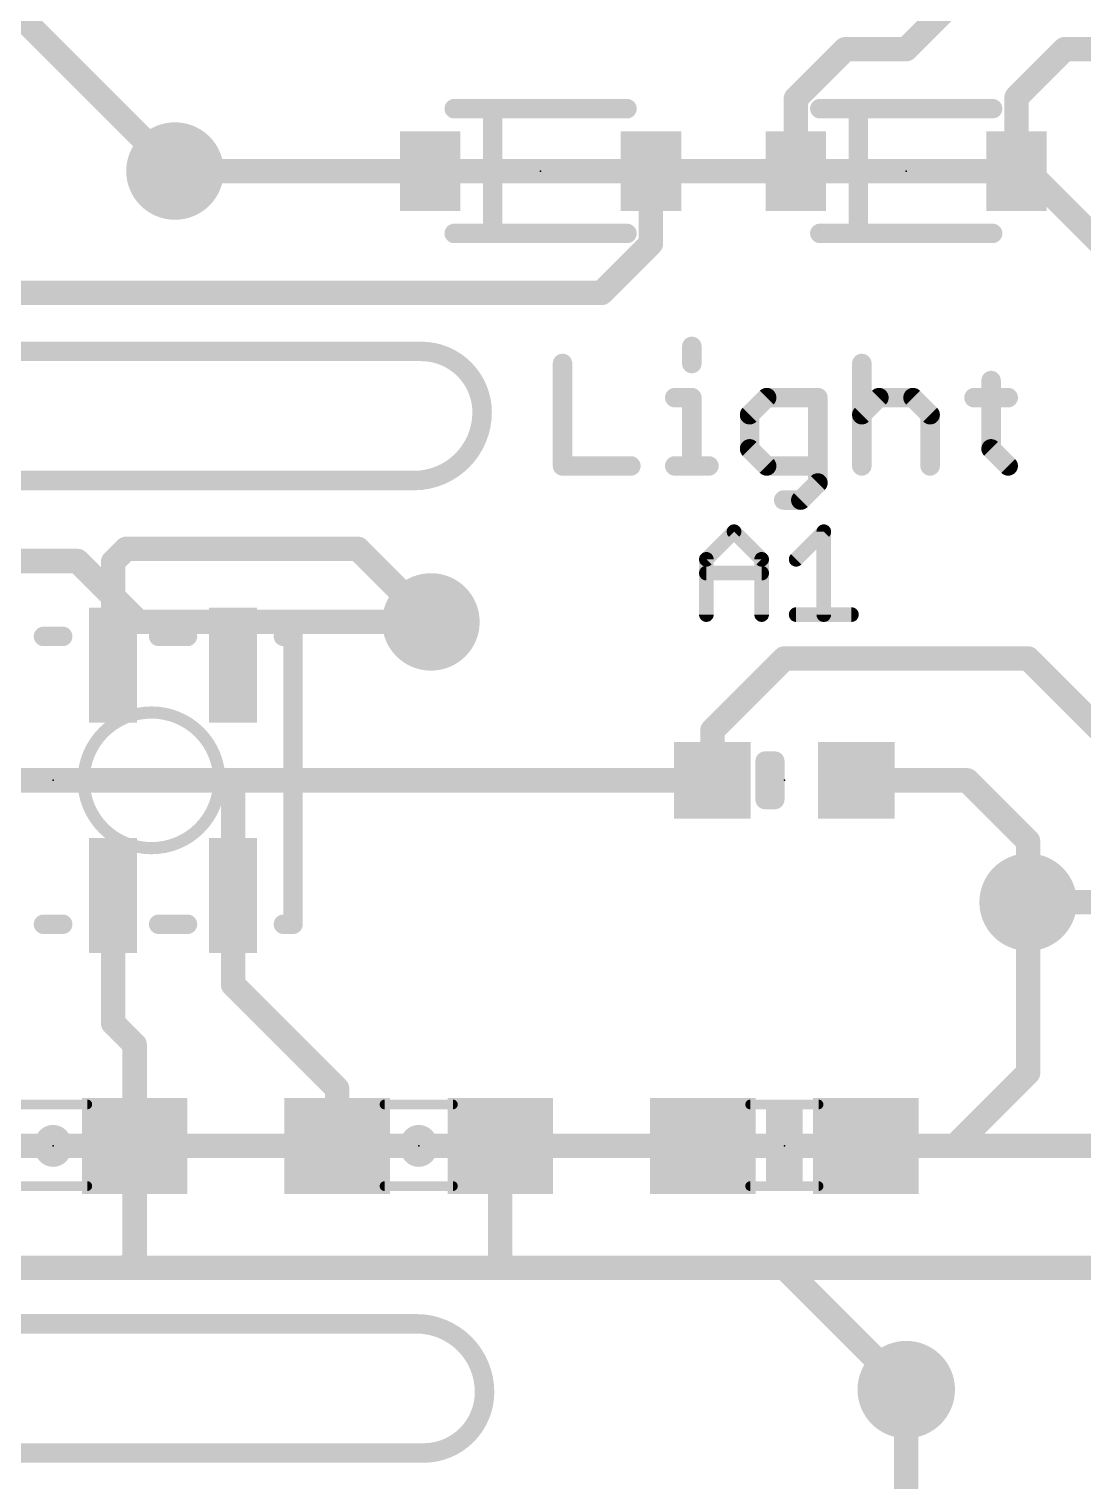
# Model space of a CAD drawing. Extents: x -29 to 78, y -28 to 63.
# Drawn here: x 26.42 to 37.4, y 23.18 to 38.31 of the extents above; entities that cross this region are included whole.
import ezdxf

# ---------------------------------------------------------------- set-up
doc = ezdxf.new("R2010")
doc.units = 0
for name, color, linetype in [('1', 12, 'CONTINUOUS'), ('16', 132, 'CONTINUOUS'), ('18', 110, 'CONTINUOUS'), ('20', 53, 'CONTINUOUS'), ('21', 41, 'CONTINUOUS'), ('23', 53, 'CONTINUOUS'), ('51', 53, 'CONTINUOUS')]:
    doc.layers.add(name, color=color, linetype=linetype)

# ---------------------------------------------------------------- blocks, each defined once
blk = doc.blocks.new('RECT')
blk.add_solid([(-0.5, -0.5), (0.5, -0.5), (-0.5, 0.5), (0.5, 0.5)])
blk = doc.blocks.new('ROUNDV')
at = {"const_width": 0.5}
blk.add_lwpolyline([(0, -0.25, 1), (0, 0.25, 1), (0, -0.25)], format="xyb", dxfattribs=at)

msp = doc.modelspace()

# ---------------------------------------------------------------- linework, layer by layer
at = {"layer": '1', "const_width": 0.254}
for points in [[(27.94, 36.83), (25.4, 39.37)], [(35.98, 38.52), (35.56, 38.1)], [(34.41, 37.585), (34.925, 38.1)], [(35.56, 38.1), (34.925, 38.1)], [(36.71, 37.599), (37.211, 38.1)], [(37.211, 38.1), (38.1, 38.1)], [(34.41, 37.585), (34.41, 36.83)], [(36.71, 36.83), (36.71, 37.599)], [(30.6, 36.83), (27.94, 36.83)], [(32.9, 36.83), (32.9, 36.075)], [(34.41, 36.83), (32.9, 36.83)], [(32.9, 36.075), (32.385, 35.56)], [(7.62, 35.56), (32.385, 35.56)], [(27.295, 32.756), (27.432, 32.893)], [(27.432, 32.893), (29.845, 32.893)], [(29.845, 32.893), (30.607, 32.131)], [(27.295, 31.68), (27.295, 32.756)], [(33.54, 31), (34.29, 31.75)], [(36.83, 31.75), (34.29, 31.75)], [(38.42, 30.16), (36.83, 31.75)], [(33.54, 30.48), (33.54, 31)], [(25.146, 30.48), (28.575, 30.48)], [(28.545, 30.45), (28.575, 30.48)], [(28.545, 29.28), (28.545, 30.45)], [(28.575, 30.48), (33.54, 30.48)], [(35.04, 30.48), (36.195, 30.48)], [(36.195, 30.48), (36.83, 29.845)], [(36.83, 29.845), (36.83, 29.21)], [(27.295, 29.28), (27.295, 27.95)], [(28.545, 29.28), (28.545, 28.351)], [(36.83, 27.432), (36.83, 29.21)], [(29.63, 27.266), (28.545, 28.351)], [(27.295, 27.95), (27.52, 27.725)], [(27.52, 26.67), (27.52, 27.725)], [(36.068, 26.67), (36.83, 27.432)], [(29.63, 26.67), (29.63, 27.266)], [(27.52, 26.67), (27.52, 25.488)], [(31.33, 26.67), (31.33, 25.4)], [(31.33, 26.67), (33.44, 26.67)], [(35.14, 26.67), (36.068, 26.67)], [(27.52, 25.488), (27.432, 25.4)], [(22.098, 25.4), (27.432, 25.4)], [(27.432, 25.4), (31.33, 25.4)], [(31.33, 25.4), (34.29, 25.4)], [(34.29, 25.4), (35.56, 24.13)]]:
    msp.add_lwpolyline(points, dxfattribs=at)
at = {"layer": '1', "const_width": 0.127}
for points in [[(34.925, 38.1635, 1), (34.925, 38.0365)], [(34.9699, 38.0551, 1), (34.8801, 38.1449)], [(35.5151, 38.1449, 1), (35.6049, 38.0551)], [(35.56, 38.0365, 1), (35.56, 38.1635)], [(37.211, 38.1635, 1), (37.211, 38.0365)], [(37.2559, 38.0551, 1), (37.1661, 38.1449)], [(34.4735, 37.585, 1), (34.3465, 37.585)], [(34.3651, 37.6299, 1), (34.4549, 37.5401)], [(36.7735, 37.599, 1), (36.6465, 37.599)], [(36.6651, 37.6439, 1), (36.7549, 37.5541)], [(27.94, 36.8935, 1), (27.94, 36.7665)], [(27.8951, 36.7851, 1), (27.9849, 36.8749)], [(30.6, 36.7665, 1), (30.6, 36.8935)], [(32.9635, 36.83, 1), (32.8365, 36.83)], [(32.9, 36.8935, 1), (32.9, 36.7665)], [(34.41, 36.7665, 1), (34.41, 36.8935)], [(34.3465, 36.83, 1), (34.4735, 36.83)], [(36.6465, 36.83, 1), (36.7735, 36.83)], [(32.9449, 36.0301, 1), (32.8551, 36.1199)], [(32.8365, 36.075, 1), (32.9635, 36.075)], [(32.3401, 35.6049, 1), (32.4299, 35.5151)], [(32.385, 35.4965, 1), (32.385, 35.6235)], [(27.432, 32.9565, 1), (27.432, 32.8295)], [(27.4769, 32.8481, 1), (27.3871, 32.9379)], [(29.8899, 32.9379, 1), (29.8001, 32.8481)], [(29.845, 32.8295, 1), (29.845, 32.9565)], [(27.3585, 32.756, 1), (27.2315, 32.756)], [(27.2501, 32.8009, 1), (27.3399, 32.7111)], [(30.5621, 32.0861, 1), (30.6519, 32.1759)], [(34.29, 31.8135, 1), (34.29, 31.6865)], [(34.3349, 31.7051, 1), (34.2451, 31.7949)], [(36.8749, 31.7949, 1), (36.7851, 31.7051)], [(36.83, 31.6865, 1), (36.83, 31.8135)], [(27.2315, 31.68, 1), (27.3585, 31.68)], [(33.6035, 31, 1), (33.4765, 31)], [(33.4951, 31.0449, 1), (33.5849, 30.9551)], [(28.6085, 30.45, 1), (28.4815, 30.45)], [(28.575, 30.5435, 1), (28.575, 30.4165)], [(28.6199, 30.4351, 1), (28.5301, 30.5249)], [(28.575, 30.4165, 1), (28.575, 30.5435)], [(33.54, 30.4165, 1), (33.54, 30.5435)], [(35.04, 30.5435, 1), (35.04, 30.4165)], [(36.2399, 30.5249, 1), (36.1501, 30.4351)], [(36.195, 30.4165, 1), (36.195, 30.5435)], [(28.5001, 30.4949, 1), (28.5899, 30.4051)], [(33.4765, 30.48, 1), (33.6035, 30.48)], [(36.8935, 29.845, 1), (36.7665, 29.845)], [(36.7851, 29.8001, 1), (36.8749, 29.8899)], [(27.3585, 29.28, 1), (27.2315, 29.28)], [(28.6085, 29.28, 1), (28.4815, 29.28)], [(28.4815, 29.28, 1), (28.6085, 29.28)], [(36.8935, 29.21, 1), (36.7665, 29.21)], [(36.7665, 29.21, 1), (36.8935, 29.21)], [(28.5899, 28.3959, 1), (28.5001, 28.3061)], [(28.4815, 28.351, 1), (28.6085, 28.351)], [(27.3399, 27.9949, 1), (27.2501, 27.9051)], [(27.2315, 27.95, 1), (27.3585, 27.95)], [(27.5835, 27.725, 1), (27.4565, 27.725)], [(27.4751, 27.6801, 1), (27.5649, 27.7699)], [(36.8749, 27.3871, 1), (36.7851, 27.4769)], [(29.6935, 27.266, 1), (29.5665, 27.266)], [(36.7665, 27.432, 1), (36.8935, 27.432)], [(29.5851, 27.2211, 1), (29.6749, 27.3109)], [(27.5835, 26.67, 1), (27.4565, 26.67)], [(31.3935, 26.67, 1), (31.2665, 26.67)], [(31.33, 26.7335, 1), (31.33, 26.6065)], [(33.44, 26.6065, 1), (33.44, 26.7335)], [(35.14, 26.7335, 1), (35.14, 26.6065)], [(36.068, 26.6065, 1), (36.068, 26.7335)], [(27.4565, 26.67, 1), (27.5835, 26.67)], [(29.5665, 26.67, 1), (29.6935, 26.67)], [(36.0231, 26.7149, 1), (36.1129, 26.6251)], [(27.5649, 25.4431, 1), (27.4751, 25.5329)], [(27.432, 25.4635, 1), (27.432, 25.3365)], [(27.3871, 25.4449, 1), (27.4769, 25.3551)], [(27.432, 25.3365, 1), (27.432, 25.4635)], [(27.4565, 25.488, 1), (27.5835, 25.488)], [(31.33, 25.4635, 1), (31.33, 25.3365)], [(31.2665, 25.4, 1), (31.3935, 25.4)], [(31.33, 25.3365, 1), (31.33, 25.4635)], [(34.3349, 25.4449, 1), (34.2451, 25.3551)], [(34.29, 25.3365, 1), (34.29, 25.4635)], [(35.5151, 24.0851, 1), (35.6049, 24.1749)]]:
    msp.add_lwpolyline(points, format="xyb", dxfattribs=at)
at = {"layer": '16', "const_width": 0.254}
for points in [[(27.94, 36.83), (36.83, 36.83)], [(36.83, 36.83), (38.1, 35.56)], [(26.924, 32.766), (17.526, 32.766)], [(27.559, 32.131), (26.924, 32.766)], [(30.607, 32.131), (27.559, 32.131)], [(38.1, 29.21), (36.83, 29.21)], [(25.4, 26.67), (43.18, 26.67)], [(24.13, 25.4), (40.32, 25.4)], [(35.56, 24.13), (35.56, 21.59)]]:
    msp.add_lwpolyline(points, dxfattribs=at)
at = {"layer": '16', "const_width": 0.127}
for points in [[(27.94, 36.8935, 1), (27.94, 36.7665)], [(36.8749, 36.8749, 1), (36.7851, 36.7851)], [(36.83, 36.7665, 1), (36.83, 36.8935)], [(26.9689, 32.8109, 1), (26.8791, 32.7211)], [(26.924, 32.7025, 1), (26.924, 32.8295)], [(27.559, 32.1945, 1), (27.559, 32.0675)], [(27.5141, 32.0861, 1), (27.6039, 32.1759)], [(30.607, 32.0675, 1), (30.607, 32.1945)], [(36.83, 29.2735, 1), (36.83, 29.1465)], [(35.6235, 24.13, 1), (35.4965, 24.13)]]:
    msp.add_lwpolyline(points, format="xyb", dxfattribs=at)
at = {"layer": '20', "const_width": 0.2032}
for points in [[(30.5054, 34.9504), (15.2654, 34.9504)], [(15.9004, 33.6042), (30.4292, 33.6042)], [(15.9258, 24.8158), (30.4546, 24.8158)], [(30.5308, 23.4696), (15.2908, 23.4696)]]:
    msp.add_lwpolyline(points, dxfattribs=at)
at = {"layer": '20'}
for points, const_width in [([(31.1404, 34.3154, 0.4142), (30.5054, 34.9504)], 0.2032), ([(30.5054, 35.0012, 1), (30.5054, 34.8996)], 0.1016), ([(30.5054, 34.8996, 1), (30.5054, 35.0012)], 0.1016), ([(30.4292, 33.6042, 0.4142), (31.1404, 34.3154)], 0.2032), ([(31.1912, 34.3154, 1), (31.0896, 34.3154)], 0.1016), ([(31.0896, 34.3154, 1), (31.1912, 34.3154)], 0.1016), ([(30.4292, 33.655, 1), (30.4292, 33.5534)], 0.1016), ([(30.4292, 33.5534, 1), (30.4292, 33.655)], 0.1016), ([(31.1658, 24.1046, 0.4142), (30.4546, 24.8158)], 0.2032), ([(30.4546, 24.8666, 1), (30.4546, 24.765)], 0.1016), ([(30.4546, 24.765, 1), (30.4546, 24.8666)], 0.1016), ([(30.5308, 23.4696, 0.4142), (31.1658, 24.1046)], 0.2032), ([(31.2166, 24.1046, 1), (31.115, 24.1046)], 0.1016), ([(31.115, 24.1046, 1), (31.2166, 24.1046)], 0.1016), ([(30.5308, 23.5204, 1), (30.5308, 23.4188)], 0.1016), ([(30.5308, 23.4188, 1), (30.5308, 23.5204)], 0.1016)]:
    msp.add_lwpolyline(points, format="xyb", dxfattribs=dict(at, const_width=const_width))
at = {"layer": '21'}
for points, const_width in [([(30.85, 37.48), (31.25, 37.48)], 0.2032), ([(31.25, 37.48), (32.65, 37.48)], 0.2032), ([(31.25, 37.48), (31.25, 36.18)], 0.2032), ([(34.66, 37.48), (35.06, 37.48)], 0.2032), ([(35.06, 37.48), (36.46, 37.48)], 0.2032), ([(35.06, 37.48), (35.06, 36.18)], 0.2032), ([(30.85, 36.18), (31.25, 36.18)], 0.2032), ([(31.25, 36.18), (32.65, 36.18)], 0.2032), ([(34.66, 36.18), (35.06, 36.18)], 0.2032), ([(35.06, 36.18), (36.46, 36.18)], 0.2032), ([(33.3259, 35.0023), (33.3259, 34.8243)], 0.2032), ([(31.9786, 34.8243), (31.9786, 33.7566)], 0.2032), ([(35.097, 34.8243), (35.097, 33.7566)], 0.2032), ([(36.4443, 34.6464), (36.4443, 33.9346)], 0.2032), ([(33.148, 34.4684), (33.3259, 34.4684)], 0.2032), ([(33.3259, 34.4684), (33.3259, 33.7566)], 0.2032), ([(34.1055, 34.4684), (33.9276, 34.2905)], 0.2032), ([(34.6394, 34.4684), (34.1055, 34.4684)], 0.2032), ([(34.6394, 33.5787), (34.6394, 34.4684)], 0.2032), ([(35.097, 34.2905), (35.2749, 34.4684)], 0.2032), ([(35.2749, 34.4684), (35.6308, 34.4684)], 0.2032), ([(35.6308, 34.4684), (35.8088, 34.2905)], 0.2032), ([(36.2664, 34.4684), (36.6223, 34.4684)], 0.2032), ([(33.9276, 34.2905), (33.9276, 33.9346)], 0.2032), ([(35.8088, 34.2905), (35.8088, 33.7566)], 0.2032), ([(33.9276, 33.9346), (34.1055, 33.7566)], 0.2032), ([(36.4443, 33.9346), (36.6223, 33.7566)], 0.2032), ([(31.9786, 33.7566), (32.6904, 33.7566)], 0.2032), ([(33.148, 33.7566), (33.5039, 33.7566)], 0.2032), ([(34.1055, 33.7566), (34.6394, 33.7566)], 0.2032), ([(34.4614, 33.4007), (34.6394, 33.5787)], 0.2032), ([(34.2835, 33.4007), (34.4614, 33.4007)], 0.2032), ([(33.4772, 32.7834), (33.7653, 33.0715)], 0.1524), ([(33.7653, 33.0715), (34.0534, 32.7834)], 0.1524), ([(34.4127, 32.7834), (34.7008, 33.0715)], 0.1524), ([(34.7008, 33.0715), (34.7008, 32.2072)], 0.1524), ([(33.4772, 32.2072), (33.4772, 32.7834)], 0.1524), ([(34.0534, 32.7834), (34.0534, 32.2072)], 0.1524), ([(33.4772, 32.6394), (34.0534, 32.6394)], 0.1524), ([(34.4127, 32.2072), (34.9889, 32.2072)], 0.1524), ([(26.77, 31.98), (26.57, 31.98)], 0.2032), ([(28.07, 31.98), (27.77, 31.98)], 0.2032), ([(29.07, 31.98), (29.17, 31.98)], 0.2032), ([(29.17, 28.98), (29.17, 31.98)], 0.2032), ([(34.19, 30.68), (34.09, 30.68)], 0.2032), ([(34.09, 30.68), (34.09, 30.28)], 0.2032), ([(34.19, 30.68), (34.19, 30.28)], 0.2032), ([(34.19, 30.28), (34.09, 30.28)], 0.2032), ([(26.77, 28.98), (26.57, 28.98)], 0.2032), ([(28.07, 28.98), (27.77, 28.98)], 0.2032), ([(29.07, 28.98), (29.17, 28.98)], 0.2032), ([(26.67, 26.6979), (26.67, 26.6421)], 0.381), ([(30.48, 26.6979), (30.48, 26.6421)], 0.381)]:
    msp.add_lwpolyline(points, dxfattribs=dict(at, const_width=const_width))
for points, const_width in [([(30.85, 37.5308, 1), (30.85, 37.4292)], 0.1016), ([(31.25, 37.5308, 1), (31.25, 37.4292)], 0.1016), ([(31.3008, 37.48, 1), (31.1992, 37.48)], 0.1016), ([(31.25, 37.4292, 1), (31.25, 37.5308)], 0.1016), ([(32.65, 37.4292, 1), (32.65, 37.5308)], 0.1016), ([(34.66, 37.5308, 1), (34.66, 37.4292)], 0.1016), ([(35.06, 37.5308, 1), (35.06, 37.4292)], 0.1016), ([(35.1108, 37.48, 1), (35.0092, 37.48)], 0.1016), ([(35.06, 37.4292, 1), (35.06, 37.5308)], 0.1016), ([(36.46, 37.4292, 1), (36.46, 37.5308)], 0.1016), ([(30.85, 36.2308, 1), (30.85, 36.1292)], 0.1016), ([(31.25, 36.2308, 1), (31.25, 36.1292)], 0.1016), ([(31.1992, 36.18, 1), (31.3008, 36.18)], 0.1016), ([(31.25, 36.1292, 1), (31.25, 36.2308)], 0.1016), ([(32.65, 36.1292, 1), (32.65, 36.2308)], 0.1016), ([(34.66, 36.2308, 1), (34.66, 36.1292)], 0.1016), ([(35.06, 36.2308, 1), (35.06, 36.1292)], 0.1016), ([(35.0092, 36.18, 1), (35.1108, 36.18)], 0.1016), ([(35.06, 36.1292, 1), (35.06, 36.2308)], 0.1016), ([(36.46, 36.1292, 1), (36.46, 36.2308)], 0.1016), ([(33.3767, 35.0023, 1), (33.2751, 35.0023)], 0.1016), ([(32.0294, 34.8243, 1), (31.9278, 34.8243)], 0.1016), ([(33.2751, 34.8243, 1), (33.3767, 34.8243)], 0.1016), ([(35.1478, 34.8243, 1), (35.0462, 34.8243)], 0.1016), ([(36.4951, 34.6464, 1), (36.3935, 34.6464)], 0.1016), ([(33.148, 34.5192, 1), (33.148, 34.4176)], 0.1016), ([(33.3767, 34.4684, 1), (33.2751, 34.4684)], 0.1016), ([(33.3259, 34.4176, 1), (33.3259, 34.5192)], 0.1016), ([(34.1055, 34.5192, 1), (34.1055, 34.4176)], 0.1016), ([(34.1415, 34.4325, 1), (34.0696, 34.5043)], 0.1016), ([(34.6902, 34.4684, 1), (34.5886, 34.4684)], 0.1016), ([(34.6394, 34.4176, 1), (34.6394, 34.5192)], 0.1016), ([(35.2749, 34.5192, 1), (35.2749, 34.4176)], 0.1016), ([(35.3109, 34.4325, 1), (35.239, 34.5043)], 0.1016), ([(35.6668, 34.5043, 1), (35.5949, 34.4325)], 0.1016), ([(35.6308, 34.4176, 1), (35.6308, 34.5192)], 0.1016), ([(36.2664, 34.5192, 1), (36.2664, 34.4176)], 0.1016), ([(36.6223, 34.4176, 1), (36.6223, 34.5192)], 0.1016), ([(33.9784, 34.2905, 1), (33.8768, 34.2905)], 0.1016), ([(33.8917, 34.3264, 1), (33.9635, 34.2545)], 0.1016), ([(35.0611, 34.3264, 1), (35.1329, 34.2545)], 0.1016), ([(35.8596, 34.2905, 1), (35.758, 34.2905)], 0.1016), ([(35.7729, 34.2545, 1), (35.8447, 34.3264)], 0.1016), ([(33.9635, 33.9705, 1), (33.8917, 33.8986)], 0.1016), ([(33.8768, 33.9346, 1), (33.9784, 33.9346)], 0.1016), ([(36.4803, 33.9705, 1), (36.4084, 33.8986)], 0.1016), ([(36.3935, 33.9346, 1), (36.4951, 33.9346)], 0.1016), ([(31.9786, 33.8074, 1), (31.9786, 33.7058)], 0.1016), ([(31.9278, 33.7566, 1), (32.0294, 33.7566)], 0.1016), ([(32.6904, 33.7058, 1), (32.6904, 33.8074)], 0.1016), ([(33.148, 33.8074, 1), (33.148, 33.7058)], 0.1016), ([(33.2751, 33.7566, 1), (33.3767, 33.7566)], 0.1016), ([(33.5039, 33.7058, 1), (33.5039, 33.8074)], 0.1016), ([(34.1055, 33.8074, 1), (34.1055, 33.7058)], 0.1016), ([(34.0696, 33.7207, 1), (34.1415, 33.7925)], 0.1016), ([(34.6394, 33.7058, 1), (34.6394, 33.8074)], 0.1016), ([(35.0462, 33.7566, 1), (35.1478, 33.7566)], 0.1016), ([(35.758, 33.7566, 1), (35.8596, 33.7566)], 0.1016), ([(36.5864, 33.7207, 1), (36.6582, 33.7925)], 0.1016), ([(34.5886, 33.5787, 1), (34.6902, 33.5787)], 0.1016), ([(34.6753, 33.5427, 1), (34.6035, 33.6146)], 0.1016), ([(34.2835, 33.4515, 1), (34.2835, 33.3499)], 0.1016), ([(34.4255, 33.4366, 1), (34.4974, 33.3648)], 0.1016), ([(34.4614, 33.3499, 1), (34.4614, 33.4515)], 0.1016), ([(33.7923, 33.0985, 1), (33.7384, 33.0446)], 0.0762), ([(33.7923, 33.0446, 1), (33.7384, 33.0985)], 0.0762), ([(34.7389, 33.0715, 1), (34.6627, 33.0715)], 0.0762), ([(34.7278, 33.0446, 1), (34.6739, 33.0985)], 0.0762), ([(33.5153, 32.7834, 1), (33.4391, 32.7834)], 0.0762), ([(33.4503, 32.8104, 1), (33.5041, 32.7565)], 0.0762), ([(34.0915, 32.7834, 1), (34.0153, 32.7834)], 0.0762), ([(34.0265, 32.7565, 1), (34.0804, 32.8104)], 0.0762), ([(34.3858, 32.8104, 1), (34.4397, 32.7565)], 0.0762), ([(33.4772, 32.6775, 1), (33.4772, 32.6013)], 0.0762), ([(34.0534, 32.6013, 1), (34.0534, 32.6775)], 0.0762), ([(33.4391, 32.2072, 1), (33.5153, 32.2072)], 0.0762), ([(34.0153, 32.2072, 1), (34.0915, 32.2072)], 0.0762), ([(34.4127, 32.2453, 1), (34.4127, 32.1691)], 0.0762), ([(34.6627, 32.2072, 1), (34.7389, 32.2072)], 0.0762), ([(34.9889, 32.1691, 1), (34.9889, 32.2453)], 0.0762), ([(26.57, 32.0308, 1), (26.57, 31.9292)], 0.1016), ([(26.77, 31.9292, 1), (26.77, 32.0308)], 0.1016), ([(27.77, 32.0308, 1), (27.77, 31.9292)], 0.1016), ([(28.07, 31.9292, 1), (28.07, 32.0308)], 0.1016), ([(29.07, 32.0308, 1), (29.07, 31.9292)], 0.1016), ([(29.2208, 31.98, 1), (29.1192, 31.98)], 0.1016), ([(29.17, 31.9292, 1), (29.17, 32.0308)], 0.1016), ([(34.09, 30.7308, 1), (34.09, 30.6292)], 0.1016), ([(34.1408, 30.68, 1), (34.0392, 30.68)], 0.1016), ([(34.2408, 30.68, 1), (34.1392, 30.68)], 0.1016), ([(34.19, 30.6292, 1), (34.19, 30.7308)], 0.1016), ([(34.09, 30.3308, 1), (34.09, 30.2292)], 0.1016), ([(34.0392, 30.28, 1), (34.1408, 30.28)], 0.1016), ([(34.1392, 30.28, 1), (34.2408, 30.28)], 0.1016), ([(34.19, 30.2292, 1), (34.19, 30.3308)], 0.1016), ([(26.57, 29.0308, 1), (26.57, 28.9292)], 0.1016), ([(26.77, 28.9292, 1), (26.77, 29.0308)], 0.1016), ([(27.77, 29.0308, 1), (27.77, 28.9292)], 0.1016), ([(28.07, 28.9292, 1), (28.07, 29.0308)], 0.1016), ([(29.07, 29.0308, 1), (29.07, 28.9292)], 0.1016), ([(29.17, 28.9292, 1), (29.17, 29.0308)], 0.1016), ([(29.1192, 28.98, 1), (29.2208, 28.98)], 0.1016), ([(26.7653, 26.6979, 1), (26.5748, 26.6979)], 0.1905), ([(30.5753, 26.6979, 1), (30.3848, 26.6979)], 0.1905), ([(26.5748, 26.6421, 1), (26.7653, 26.6421)], 0.1905), ([(30.3848, 26.6421, 1), (30.5753, 26.6421)], 0.1905)]:
    msp.add_lwpolyline(points, format="xyb", dxfattribs=dict(at, const_width=const_width))
at = {"layer": '23'}
for p in [(31.75, 36.83), (35.56, 36.83), (26.67, 30.48), (34.29, 30.48), (26.67, 26.67), (30.48, 26.67), (34.29, 26.67)]:
    msp.add_point(p, dxfattribs=at)
at = {"layer": '51'}
for points, const_width in [([(27.695, 29.7729, 1), (27.695, 31.1871, 1), (27.695, 29.7729)], 0.127), ([(27.026, 27.0766, 1), (27.026, 27.1274)], 0.0508), ([(30.124, 27.1274, 1), (30.124, 27.0766)], 0.0508), ([(30.836, 27.0766, 1), (30.836, 27.1274)], 0.0508), ([(33.934, 27.1274, 1), (33.934, 27.0766)], 0.0508), ([(34.646, 27.0766, 1), (34.646, 27.1274)], 0.0508), ([(27.026, 26.2256, 1), (27.026, 26.2764)], 0.0508), ([(30.124, 26.2764, 1), (30.124, 26.2256)], 0.0508), ([(30.836, 26.2256, 1), (30.836, 26.2764)], 0.0508), ([(33.934, 26.2764, 1), (33.934, 26.2256)], 0.0508), ([(34.646, 26.2256, 1), (34.646, 26.2764)], 0.0508)]:
    msp.add_lwpolyline(points, format="xyb", dxfattribs=dict(at, const_width=const_width))
at = {"layer": '51', "const_width": 0.1016}
for points in [[(26.314, 27.102), (27.026, 27.102)], [(30.124, 27.102), (30.836, 27.102)], [(33.934, 27.102), (34.646, 27.102)], [(26.314, 26.251), (27.026, 26.251)], [(30.124, 26.251), (30.836, 26.251)], [(33.934, 26.251), (34.646, 26.251)]]:
    msp.add_lwpolyline(points, dxfattribs=at)

# ---------------------------------------------------------------- block references
at = {"layer": '1'}
for p, xscale, yscale in [((30.6, 36.83), 0.63, 0.83), ((32.9, 36.83), 0.63, 0.83), ((34.41, 36.83), 0.63, 0.83), ((36.71, 36.83), 0.63, 0.83), ((33.54, 30.48), 0.8, 0.8), ((35.04, 30.48), 0.8, 0.8)]:
    msp.add_blockref('RECT', p, dxfattribs=dict(at, xscale=xscale, yscale=yscale))
at = {"layer": '1', "xscale": 1.2, "yscale": 0.5, "rotation": 90}
for p in [(27.295, 31.68), (28.545, 31.68), (27.295, 29.28), (28.545, 29.28)]:
    msp.add_blockref('RECT', p, dxfattribs=at)
at = {"layer": '1', "xscale": 1.1}
for p in [(27.52, 26.67), (29.63, 26.67), (31.33, 26.67), (33.44, 26.67), (35.14, 26.67)]:
    msp.add_blockref('RECT', p, dxfattribs=at)
at = {"layer": '18', "xscale": 1.016, "yscale": 1.016}
for p in [(27.94, 36.83), (27.94, 36.83), (30.607, 32.131), (30.607, 32.131), (36.83, 29.21), (36.83, 29.21), (35.56, 24.13), (35.56, 24.13)]:
    msp.add_blockref('ROUNDV', p, dxfattribs=at)
at = {"layer": '21', "xscale": 0.381, "yscale": 0.762}
msp.add_blockref('RECT', (34.29, 26.67), dxfattribs=at)
at = {"layer": '51', "xscale": 0.5001, "yscale": 0.95}
for p in [(27.2503, 26.6751), (29.8919, 26.6751), (31.0602, 26.6751), (33.7019, 26.6751), (34.8702, 26.6751)]:
    msp.add_blockref('RECT', p, dxfattribs=at)

doc.saveas('drawing.dxf')
